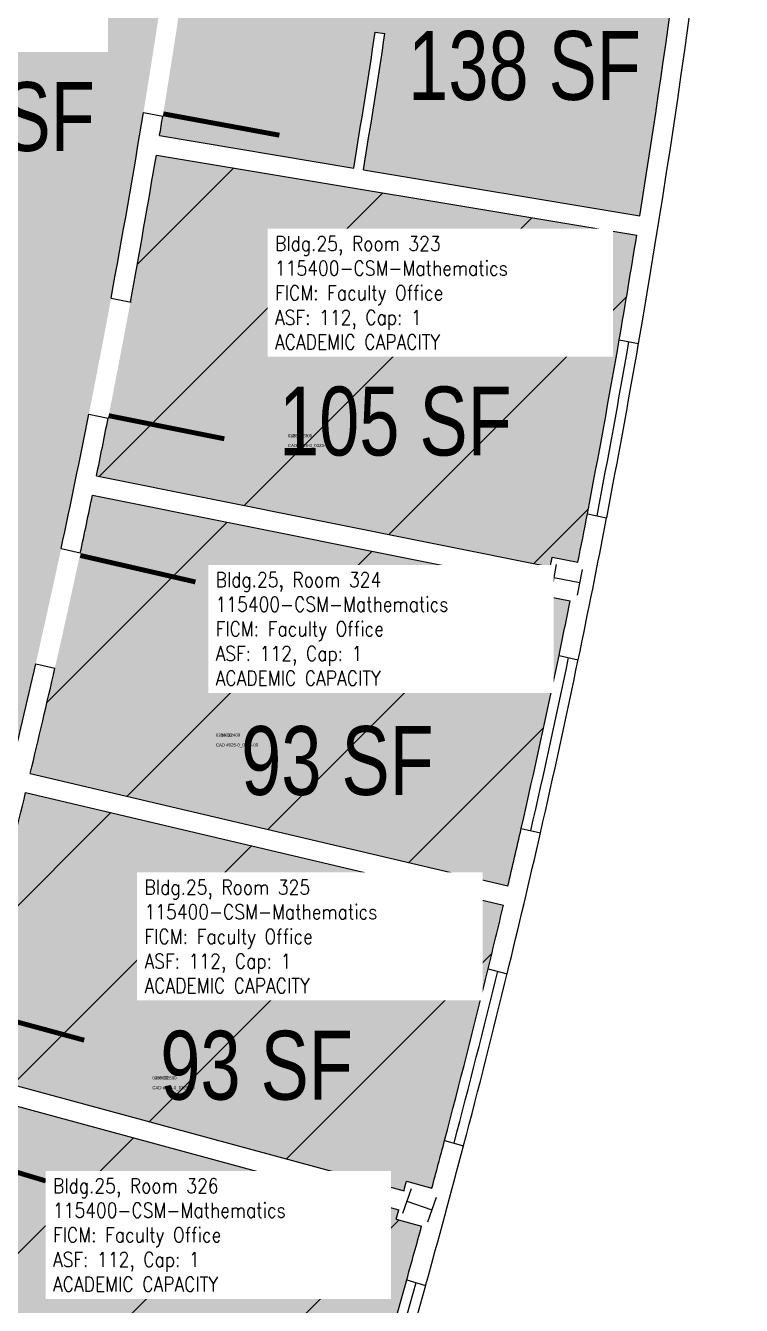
# Model space of a CAD drawing. Header units: inches. Extents: x -325 to 762, y 0 to 3497.
# Drawn here: x 403.5 to 621.7, y 1021.7 to 1411.9 of the extents above; entities that cross this region are included whole.
import ezdxf
from ezdxf.enums import TextEntityAlignment as Align

# ---------------------------------------------------------------- set-up
doc = ezdxf.new("R2010")
doc.units = ezdxf.units.IN
doc.header["$LTSCALE"] = 10
doc.header["$MEASUREMENT"] = 0
for name, color, linetype in [('A-COLS', 5, 'CONTINUOUS'), ('A-DOOR', 2, 'CONTINUOUS'), ('A-GLAZ', 1, 'CONTINUOUS'), ('A-GLAZ-SILL', 2, 'CONTINUOUS'), ('A-IDEN-CNUM', 7, 'CONTINUOUS'), ('A-IDEN-RNUM', 7, 'CONTINUOUS'), ('A-IDEN-SNUM', 4, 'CONTINUOUS'), ('A-IDEN-VNUM', 4, 'CONTINUOUS'), ('A-WALL', 5, 'CONTINUOUS'), ('AREA-TEXT', 3, 'CONTINUOUS'), ('Rooms-Capacity', 4, 'CONTINUOUS'), ('Rooms-Category-Color', 7, 'CONTINUOUS'), ('Rooms-College-Color', 7, 'CONTINUOUS'), ('Rooms-Department-Color', 7, 'CONTINUOUS'), ('Rooms-Division-Color', 7, 'CONTINUOUS'), ('Rooms-Information', 7, 'CONTINUOUS')]:
    doc.layers.add(name, color=color, linetype=linetype)
doc.styles.add('AREA', font='arial.ttf', dxfattribs={"width": 0.75, "height": 24})
doc.styles.add('ROOMSNUMBER', font='txt', dxfattribs={"height": 0.03})
doc.styles.add('ROOMVNUMBER', font='simplex.shx', dxfattribs={"width": 0.85})
pattern_1 = [(45, (0, 0), (-26.51650429449553, 26.51650429449553), [])]

msp = doc.modelspace()

# ---------------------------------------------------------------- hatches: boundary and pattern name
at = {"layer": 'Rooms-Capacity'}
h = msp.add_hatch(dxfattribs=at)
h.set_pattern_fill('ANSI31', color=256, scale=300, style=0)
h.set_pattern_definition(pattern_1)
edge = h.paths.add_edge_path()
edge.add_arc((-2276.852371787176, 1812.192935481249), 2895.995958018057, 348.7434535533247, 348.755086462939)
edge.add_arc((-2276.852438084857, 1812.192848775666), 2895.996006135125, 348.7550884012113, 348.7872556111573)
edge.add_arc((-2276.852409311201, 1812.192925657653), 2895.995992860602, 348.787254008425, 348.8028074080761)
edge.add_line((564.017348103343, 1249.830220571253), (571.8657691442654, 1248.259686383883))
edge.add_arc((-2276.852425840494, 1812.192878713656), 2903.99999997391, 348.8024812016833, 350.8010482764196)
edge.add_line((589.7997821086333, 1347.950357493478), (443.3329727390096, 1372.414680851157))
edge.add_arc((-2305.089008084087, 1834.524643105295), 2787.00000033837, 348.4095018949078, 350.4557600417623, ccw=False)
edge.add_line((425.0801124015138, 1274.573238577227), (563.4332643674002, 1246.887625130358))
h = msp.add_hatch(dxfattribs=at)
h.set_pattern_fill('ANSI31', color=256, scale=300, style=0)
h.set_pattern_definition(pattern_1)
edge = h.paths.add_edge_path()
edge.add_arc((-2276.852425777693, 1812.192879199153), 2903.999999998618, 346.8099579300793, 348.5657216043479)
edge.add_line((569.5111502521918, 1236.492963407653), (561.6627292000935, 1238.063497575465))
edge.add_arc((-2276.852429861962, 1812.192894765744), 2895.996007066163, 348.565394138167, 348.6247476572555)
edge.add_line((562.2559549325392, 1241.004263635258), (423.8682724648402, 1268.696786941494))
edge.add_arc((-2305.089007801645, 1834.524643393441), 2787.000000117771, 346.49860255289883, 348.2861503761706, ccw=False)
edge.add_line((404.8900911883698, 1183.846317572053), (550.5359167346046, 1149.553338711615))
h = msp.add_hatch(dxfattribs=at)
h.set_pattern_fill('ANSI31', color=256, scale=300, style=0)
h.set_pattern_definition(pattern_1)
edge = h.paths.add_edge_path()
edge.add_arc((-2276.852422168891, 1812.192880155078), 2895.995996763304, 344.8767881498902, 344.9361416692884)
edge.add_line((519.6277769991443, 1059.536711024585), (527.3524237723336, 1057.440494796726))
edge.add_arc((-2276.852426308937, 1812.192878961632), 2904.000000451434, 344.9358145326624, 346.6915782066553)
edge.add_line((549.1607926749871, 1143.713044748175), (403.4829762541935, 1178.013556008692))
edge.add_arc((-2305.08900801492, 1834.524642979586), 2787.000000230217, 344.5880604928744, 346.37525132448036, ccw=False)
edge.add_line((381.6905996651635, 1093.859846301842), (518.8465893456028, 1056.640201458241))
h = msp.add_hatch(dxfattribs=at)
h.set_pattern_fill('ANSI31', color=256, scale=300, style=0)
h.set_pattern_definition(pattern_1)
edge = h.paths.add_edge_path()
edge.add_arc((-2276.852426019131, 1812.192879151533), 2904.000000221537, 342.9432912658067, 344.6990549400011)
edge.add_line((524.2096775585101, 1045.859340026508), (516.4850307741449, 1047.955556226428))
edge.add_arc((-2276.852429850694, 1812.192877775715), 2895.996003550221, 344.6987278055045, 344.758081324442)
edge.add_line((517.275216233103, 1050.849624066147), (380.0898114593015, 1088.07725119451))
edge.add_arc((-2305.089007464558, 1834.524643354343), 2786.999999795398, 342.6778497320407, 344.46470950311533, ccw=False)
edge.add_line((355.508737966536, 1004.712233308236), (499.4148772024796, 960.3972097863434))
at = {"layer": 'Rooms-Category-Color', "true_color": 0xadadad}
h = msp.add_hatch(color=253, dxfattribs=at)
edge = h.paths.add_edge_path()
edge.add_arc((-2305.089012571206, 1834.524642615237), 2685.000004883859, 2.680122461060307, 6.009516619147803, ccw=False)
edge.add_line((376.9740249776528, 1960.074986463877), (400.9176876248107, 1961.838290253188))
edge.add_arc((-2305.089007621355, 1834.524643226175), 2708.999999895975, -0.14923716504131335, 2.6936960249763047, ccw=False)
edge.add_line((403.9018028677688, 1827.468573365825), (361.9015771598802, 1827.438024315516))
edge.add_arc((-2690.659521096482, 1847.663844266196), 3052.628104172004, 356.47616770335486, 359.6203721645956, ccw=False)
edge.add_line((356.1970365421162, 1660.037994353565), (398.0843439215109, 1656.944151733535))
edge.add_arc((-5900.776047770278, 2177.898391182503), 6320.36672619742, 353.81799844341, 355.27204957289626, ccw=False)
edge.add_line((382.8367408813224, 1497.276707780081), (359.0595314988182, 1500.552247639279))
edge.add_arc((-1569.74639093911, 1734.833029545382), 1942.982184993512, 351.48423332969134, 353.07454191912336, ccw=False)
edge.add_line((351.8147101701484, 1447.11319028167), (288.4406572916791, 1455.770688339601))
edge.add_arc((-2305.089007749584, 1834.524643104202), 2621.040000018861, 349.5184109181256, 351.69137152447735, ccw=False)
edge.add_line((272.214784864454, 1357.706184698734), (335.5329564885483, 1348.375857141334))
edge.add_arc((-2305.089006778168, 1834.524648241203), 2684.999999995239, 349.42011848733335, 349.5684337207498, ccw=False)
edge.add_line((334.2656712793992, 1341.542008191812), (357.8805320152328, 1337.257883403915))
edge.add_arc((-2288.648014137146, 1828.422161913715), 2691.719839449023, 329.78649103858254, 349.486203159355, ccw=False)
edge.add_line((37.41831449803567, 473.8849240080444), (143.4365957939312, 412.2582192313848))
edge.add_arc((-2276.852403584197, 1812.192867436944), 2795.999974920815, 329.9542111320351, 331.0300489721218)
edge.add_arc((-2276.852404262776, 1812.192866802184), 2795.99997520704, 331.0300489902369, 332.5713902833464)
edge.add_line((204.8365791067481, 524.2349283662625), (160.1398151628969, 547.4318528720498))
edge.add_arc((-2305.090096059248, 1834.524948450896), 2781.001106053552, 332.4310014235534, 356.2309180593987)
edge.add_line((469.8959433921859, 1651.714574782643), (496.8252698892043, 1649.753485112916))
edge.add_arc((-2305.089007297025, 1834.524643598049), 2807.999999591874, 356.2271145859517, 357.3291228139134)
edge.add_line((499.8606327363536, 1703.675438080448), (502.2477746309028, 1773.498497123363))
edge.add_arc((-2305.089007808687, 1834.524642555099), 2808.000000082714, 358.754695199385, 359.8566391173927)
edge.add_line((502.9022023939774, 1827.498698554467), (475.9020962902591, 1827.490482599008))
edge.add_arc((-2305.089008352737, 1834.52464307847), 2781.000000632348, 359.8550779800285, 382.8913336785271)
edge.add_line((256.891257874169, 2916.290846553617), (303.2755612375506, 2935.736018582017))
edge.add_arc((-2275.305015167632, 1854.746569935257), 2795.999995904811, 22.74434717599586, 24.80482048592064)
edge.add_arc((-2275.3050125855, 1854.746571431475), 2795.999992933196, 24.80482048028733, 25.88065831385877)
edge.add_line((240.2706686520264, 3075.195239933672), (130.0563725979314, 3021.431537893134))
edge.add_arc((-2303.272265501725, 1835.045216972369), 2707.138851899517, 5.986642908536908, 25.991870559764493, ccw=False)
edge.add_line((389.1024915130124, 2117.39062822191), (365.1556280964301, 2115.627088730688))
h = msp.add_hatch(color=253, dxfattribs=at)
edge = h.paths.add_edge_path()
edge.add_arc((-2276.852425799538, 1812.192879200574), 2904.000000012649, 350.9194301164736, 354.2548139323303)
edge.add_line((612.5605860092924, 1521.489512754138), (529.171946570395, 1535.41790137859))
edge.add_arc((-2305.089007727194, 1834.524643408513), 2850.000000032217, 352.60695552582825, 353.97572946789467, ccw=False)
edge.add_line((521.21834509459, 1467.800295199732), (476.8032285646782, 1475.218943688552))
edge.add_arc((-2305.089007191581, 1834.524643150068), 2804.999999469962, 351.90479534698085, 352.6404924828089, ccw=False)
edge.add_line((471.9604208954856, 1439.529110279399), (454.2011372075663, 1442.4954400626))
edge.add_arc((-2305.089008124247, 1834.524643155865), 2787.000000395264, 350.57910942924394, 351.9137574665989, ccw=False)
edge.add_line((444.3214576208279, 1378.332695556338), (503.5016378985033, 1368.447841275948))
edge.add_arc((-2305.089006623477, 1834.524643993923), 2846.999999039024, 350.5778096243134, 351.0747362373171)
edge.add_arc((-2305.089062776927, 1834.524614724209), 2847.000049971464, 351.0747369945649, 351.0905467468923)
edge.add_arc((-2305.089006986748, 1834.524643036641), 2846.999999239274, 351.0905460100924, 351.4230959382614)
edge.add_line((510.0717910678372, 1409.932277625891), (513.0311677159057, 1409.437973505351))
edge.add_arc((-2305.08900718842, 1834.524642049302), 2849.999999294137, 350.57774611245543, 351.4221425516141, ccw=False)
edge.add_line((506.4606468939469, 1367.953598577994), (590.7528586798594, 1353.87428640807))
at = {"layer": 'Rooms-Category-Color', "true_color": 0xfa9ba3}
h = msp.add_hatch(color=241, dxfattribs=at)
edge = h.paths.add_edge_path()
edge.add_arc((-2276.852371787176, 1812.192935481249), 2895.995958018057, 348.7434535533247, 348.755086462939)
edge.add_arc((-2276.852438084857, 1812.192848775666), 2895.996006135125, 348.7550884012113, 348.7872556111573)
edge.add_arc((-2276.852409311201, 1812.192925657653), 2895.995992860602, 348.787254008425, 348.8028074080761)
edge.add_line((564.017348103343, 1249.830220571253), (571.8657691442654, 1248.259686383883))
edge.add_arc((-2276.852425840494, 1812.192878713656), 2903.99999997391, 348.8024812016833, 350.8010482764196)
edge.add_line((589.7997821086333, 1347.950357493478), (443.3329727390096, 1372.414680851157))
edge.add_arc((-2305.089008084087, 1834.524643105295), 2787.00000033837, 348.4095018949078, 350.4557600417623, ccw=False)
edge.add_line((425.0801124015138, 1274.573238577227), (563.4332643674002, 1246.887625130358))
h = msp.add_hatch(color=241, dxfattribs=at)
edge = h.paths.add_edge_path()
edge.add_arc((-2276.852425777693, 1812.192879199153), 2903.999999998618, 346.8099579300793, 348.5657216043479)
edge.add_line((569.5111502521918, 1236.492963407653), (561.6627292000935, 1238.063497575465))
edge.add_arc((-2276.852429861962, 1812.192894765744), 2895.996007066163, 348.565394138167, 348.6247476572555)
edge.add_line((562.2559549325392, 1241.004263635258), (423.8682724648402, 1268.696786941494))
edge.add_arc((-2305.089007801645, 1834.524643393441), 2787.000000117771, 346.49860255289883, 348.2861503761706, ccw=False)
edge.add_line((404.8900911883698, 1183.846317572053), (550.5359167346046, 1149.553338711615))
h = msp.add_hatch(color=241, dxfattribs=at)
edge = h.paths.add_edge_path()
edge.add_arc((-2276.852422168891, 1812.192880155078), 2895.995996763304, 344.8767881498902, 344.9361416692884)
edge.add_line((519.6277769991443, 1059.536711024585), (527.3524237723336, 1057.440494796726))
edge.add_arc((-2276.852426308937, 1812.192878961632), 2904.000000451434, 344.9358145326624, 346.6915782066553)
edge.add_line((549.1607926749871, 1143.713044748175), (403.4829762541935, 1178.013556008692))
edge.add_arc((-2305.08900801492, 1834.524642979586), 2787.000000230217, 344.5880604928744, 346.37525132448036, ccw=False)
edge.add_line((381.6905996651635, 1093.859846301842), (518.8465893456028, 1056.640201458241))
h = msp.add_hatch(color=241, dxfattribs=at)
edge = h.paths.add_edge_path()
edge.add_arc((-2276.852426019131, 1812.192879151533), 2904.000000221537, 342.9432912658067, 344.6990549400011)
edge.add_line((524.2096775585101, 1045.859340026508), (516.4850307741449, 1047.955556226428))
edge.add_arc((-2276.852429850694, 1812.192877775715), 2895.996003550221, 344.6987278055045, 344.758081324442)
edge.add_line((517.275216233103, 1050.849624066147), (380.0898114593015, 1088.07725119451))
edge.add_arc((-2305.089007464558, 1834.524643354343), 2786.999999795398, 342.6778497320407, 344.46470950311533, ccw=False)
edge.add_line((355.508737966536, 1004.712233308236), (499.4148772024796, 960.3972097863434))
at = {"layer": 'Rooms-College-Color', "true_color": 0xadadad}
h = msp.add_hatch(color=253, dxfattribs=at)
edge = h.paths.add_edge_path()
edge.add_arc((-2305.089012571206, 1834.524642615237), 2685.000004883859, 2.680122461060307, 6.009516619147803, ccw=False)
edge.add_line((376.9740249776528, 1960.074986463877), (400.9176876248107, 1961.838290253188))
edge.add_arc((-2305.089007621355, 1834.524643226175), 2708.999999895975, -0.14923716504131335, 2.6936960249763047, ccw=False)
edge.add_line((403.9018028677688, 1827.468573365825), (361.9015771598802, 1827.438024315516))
edge.add_arc((-2690.659521096482, 1847.663844266196), 3052.628104172004, 356.47616770335486, 359.6203721645956, ccw=False)
edge.add_line((356.1970365421162, 1660.037994353565), (398.0843439215109, 1656.944151733535))
edge.add_arc((-5900.776047770278, 2177.898391182503), 6320.36672619742, 353.81799844341, 355.27204957289626, ccw=False)
edge.add_line((382.8367408813224, 1497.276707780081), (359.0595314988182, 1500.552247639279))
edge.add_arc((-1569.74639093911, 1734.833029545382), 1942.982184993512, 351.48423332969134, 353.07454191912336, ccw=False)
edge.add_line((351.8147101701484, 1447.11319028167), (288.4406572916791, 1455.770688339601))
edge.add_arc((-2305.089007749584, 1834.524643104202), 2621.040000018861, 349.5184109181256, 351.69137152447735, ccw=False)
edge.add_line((272.214784864454, 1357.706184698734), (335.5329564885483, 1348.375857141334))
edge.add_arc((-2305.089006778168, 1834.524648241203), 2684.999999995239, 349.42011848733335, 349.5684337207498, ccw=False)
edge.add_line((334.2656712793992, 1341.542008191812), (357.8805320152328, 1337.257883403915))
edge.add_arc((-2288.648014137146, 1828.422161913715), 2691.719839449023, 329.78649103858254, 349.486203159355, ccw=False)
edge.add_line((37.41831449803567, 473.8849240080444), (143.4365957939312, 412.2582192313848))
edge.add_arc((-2276.852403584197, 1812.192867436944), 2795.999974920815, 329.9542111320351, 331.0300489721218)
edge.add_arc((-2276.852404262776, 1812.192866802184), 2795.99997520704, 331.0300489902369, 332.5713902833464)
edge.add_line((204.8365791067481, 524.2349283662625), (160.1398151628969, 547.4318528720498))
edge.add_arc((-2305.090096059248, 1834.524948450896), 2781.001106053552, 332.4310014235534, 356.2309180593987)
edge.add_line((469.8959433921859, 1651.714574782643), (496.8252698892043, 1649.753485112916))
edge.add_arc((-2305.089007297025, 1834.524643598049), 2807.999999591874, 356.2271145859517, 357.3291228139134)
edge.add_line((499.8606327363536, 1703.675438080448), (502.2477746309028, 1773.498497123363))
edge.add_arc((-2305.089007808687, 1834.524642555099), 2808.000000082714, 358.754695199385, 359.8566391173927)
edge.add_line((502.9022023939774, 1827.498698554467), (475.9020962902591, 1827.490482599008))
edge.add_arc((-2305.089008352737, 1834.52464307847), 2781.000000632348, 359.8550779800285, 382.8913336785271)
edge.add_line((256.891257874169, 2916.290846553617), (303.2755612375506, 2935.736018582017))
edge.add_arc((-2275.305015167632, 1854.746569935257), 2795.999995904811, 22.74434717599586, 24.80482048592064)
edge.add_arc((-2275.3050125855, 1854.746571431475), 2795.999992933196, 24.80482048028733, 25.88065831385877)
edge.add_line((240.2706686520264, 3075.195239933672), (130.0563725979314, 3021.431537893134))
edge.add_arc((-2303.272265501725, 1835.045216972369), 2707.138851899517, 5.986642908536908, 25.991870559764493, ccw=False)
edge.add_line((389.1024915130124, 2117.39062822191), (365.1556280964301, 2115.627088730688))
h = msp.add_hatch(color=253, dxfattribs=at)
edge = h.paths.add_edge_path()
edge.add_arc((-2276.852425799538, 1812.192879200574), 2904.000000012649, 350.9194301164736, 354.2548139323303)
edge.add_line((612.5605860092924, 1521.489512754138), (529.171946570395, 1535.41790137859))
edge.add_arc((-2305.089007727194, 1834.524643408513), 2850.000000032217, 352.60695552582825, 353.97572946789467, ccw=False)
edge.add_line((521.21834509459, 1467.800295199732), (476.8032285646782, 1475.218943688552))
edge.add_arc((-2305.089007191581, 1834.524643150068), 2804.999999469962, 351.90479534698085, 352.6404924828089, ccw=False)
edge.add_line((471.9604208954856, 1439.529110279399), (454.2011372075663, 1442.4954400626))
edge.add_arc((-2305.089008124247, 1834.524643155865), 2787.000000395264, 350.57910942924394, 351.9137574665989, ccw=False)
edge.add_line((444.3214576208279, 1378.332695556338), (503.5016378985033, 1368.447841275948))
edge.add_arc((-2305.089006623477, 1834.524643993923), 2846.999999039024, 350.5778096243134, 351.0747362373171)
edge.add_arc((-2305.089062776927, 1834.524614724209), 2847.000049971464, 351.0747369945649, 351.0905467468923)
edge.add_arc((-2305.089006986748, 1834.524643036641), 2846.999999239274, 351.0905460100924, 351.4230959382614)
edge.add_line((510.0717910678372, 1409.932277625891), (513.0311677159057, 1409.437973505351))
edge.add_arc((-2305.08900718842, 1834.524642049302), 2849.999999294137, 350.57774611245543, 351.4221425516141, ccw=False)
edge.add_line((506.4606468939469, 1367.953598577994), (590.7528586798594, 1353.87428640807))
at = {"layer": 'Rooms-College-Color', "true_color": 0xffe090}
h = msp.add_hatch(color=41, dxfattribs=at)
edge = h.paths.add_edge_path()
edge.add_arc((-2276.852371787176, 1812.192935481249), 2895.995958018057, 348.7434535533247, 348.755086462939)
edge.add_arc((-2276.852438084857, 1812.192848775666), 2895.996006135125, 348.7550884012113, 348.7872556111573)
edge.add_arc((-2276.852409311201, 1812.192925657653), 2895.995992860602, 348.787254008425, 348.8028074080761)
edge.add_line((564.017348103343, 1249.830220571253), (571.8657691442654, 1248.259686383883))
edge.add_arc((-2276.852425840494, 1812.192878713656), 2903.99999997391, 348.8024812016833, 350.8010482764196)
edge.add_line((589.7997821086333, 1347.950357493478), (443.3329727390096, 1372.414680851157))
edge.add_arc((-2305.089008084087, 1834.524643105295), 2787.00000033837, 348.4095018949078, 350.4557600417623, ccw=False)
edge.add_line((425.0801124015138, 1274.573238577227), (563.4332643674002, 1246.887625130358))
h = msp.add_hatch(color=41, dxfattribs=at)
edge = h.paths.add_edge_path()
edge.add_arc((-2276.852425777693, 1812.192879199153), 2903.999999998618, 346.8099579300793, 348.5657216043479)
edge.add_line((569.5111502521918, 1236.492963407653), (561.6627292000935, 1238.063497575465))
edge.add_arc((-2276.852429861962, 1812.192894765744), 2895.996007066163, 348.565394138167, 348.6247476572555)
edge.add_line((562.2559549325392, 1241.004263635258), (423.8682724648402, 1268.696786941494))
edge.add_arc((-2305.089007801645, 1834.524643393441), 2787.000000117771, 346.49860255289883, 348.2861503761706, ccw=False)
edge.add_line((404.8900911883698, 1183.846317572053), (550.5359167346046, 1149.553338711615))
h = msp.add_hatch(color=41, dxfattribs=at)
edge = h.paths.add_edge_path()
edge.add_arc((-2276.852422168891, 1812.192880155078), 2895.995996763304, 344.8767881498902, 344.9361416692884)
edge.add_line((519.6277769991443, 1059.536711024585), (527.3524237723336, 1057.440494796726))
edge.add_arc((-2276.852426308937, 1812.192878961632), 2904.000000451434, 344.9358145326624, 346.6915782066553)
edge.add_line((549.1607926749871, 1143.713044748175), (403.4829762541935, 1178.013556008692))
edge.add_arc((-2305.08900801492, 1834.524642979586), 2787.000000230217, 344.5880604928744, 346.37525132448036, ccw=False)
edge.add_line((381.6905996651635, 1093.859846301842), (518.8465893456028, 1056.640201458241))
h = msp.add_hatch(color=41, dxfattribs=at)
edge = h.paths.add_edge_path()
edge.add_arc((-2276.852426019131, 1812.192879151533), 2904.000000221537, 342.9432912658067, 344.6990549400011)
edge.add_line((524.2096775585101, 1045.859340026508), (516.4850307741449, 1047.955556226428))
edge.add_arc((-2276.852429850694, 1812.192877775715), 2895.996003550221, 344.6987278055045, 344.758081324442)
edge.add_line((517.275216233103, 1050.849624066147), (380.0898114593015, 1088.07725119451))
edge.add_arc((-2305.089007464558, 1834.524643354343), 2786.999999795398, 342.6778497320407, 344.46470950311533, ccw=False)
edge.add_line((355.508737966536, 1004.712233308236), (499.4148772024796, 960.3972097863434))
at = {"layer": 'Rooms-Department-Color', "true_color": 0xacacac}
h = msp.add_hatch(color=253, dxfattribs=at)
edge = h.paths.add_edge_path()
edge.add_arc((-2305.089012571206, 1834.524642615237), 2685.000004883859, 2.680122461060307, 6.009516619147803, ccw=False)
edge.add_line((376.9740249776528, 1960.074986463877), (400.9176876248107, 1961.838290253188))
edge.add_arc((-2305.089007621355, 1834.524643226175), 2708.999999895975, -0.14923716504131335, 2.6936960249763047, ccw=False)
edge.add_line((403.9018028677688, 1827.468573365825), (361.9015771598802, 1827.438024315516))
edge.add_arc((-2690.659521096482, 1847.663844266196), 3052.628104172004, 356.47616770335486, 359.6203721645956, ccw=False)
edge.add_line((356.1970365421162, 1660.037994353565), (398.0843439215109, 1656.944151733535))
edge.add_arc((-5900.776047770278, 2177.898391182503), 6320.36672619742, 353.81799844341, 355.27204957289626, ccw=False)
edge.add_line((382.8367408813224, 1497.276707780081), (359.0595314988182, 1500.552247639279))
edge.add_arc((-1569.74639093911, 1734.833029545382), 1942.982184993512, 351.48423332969134, 353.07454191912336, ccw=False)
edge.add_line((351.8147101701484, 1447.11319028167), (288.4406572916791, 1455.770688339601))
edge.add_arc((-2305.089007749584, 1834.524643104202), 2621.040000018861, 349.5184109181256, 351.69137152447735, ccw=False)
edge.add_line((272.214784864454, 1357.706184698734), (335.5329564885483, 1348.375857141334))
edge.add_arc((-2305.089006778168, 1834.524648241203), 2684.999999995239, 349.42011848733335, 349.5684337207498, ccw=False)
edge.add_line((334.2656712793992, 1341.542008191812), (357.8805320152328, 1337.257883403915))
edge.add_arc((-2288.648014137146, 1828.422161913715), 2691.719839449023, 329.78649103858254, 349.486203159355, ccw=False)
edge.add_line((37.41831449803567, 473.8849240080444), (143.4365957939312, 412.2582192313848))
edge.add_arc((-2276.852403584197, 1812.192867436944), 2795.999974920815, 329.9542111320351, 331.0300489721218)
edge.add_arc((-2276.852404262776, 1812.192866802184), 2795.99997520704, 331.0300489902369, 332.5713902833464)
edge.add_line((204.8365791067481, 524.2349283662625), (160.1398151628969, 547.4318528720498))
edge.add_arc((-2305.090096059248, 1834.524948450896), 2781.001106053552, 332.4310014235534, 356.2309180593987)
edge.add_line((469.8959433921859, 1651.714574782643), (496.8252698892043, 1649.753485112916))
edge.add_arc((-2305.089007297025, 1834.524643598049), 2807.999999591874, 356.2271145859517, 357.3291228139134)
edge.add_line((499.8606327363536, 1703.675438080448), (502.2477746309028, 1773.498497123363))
edge.add_arc((-2305.089007808687, 1834.524642555099), 2808.000000082714, 358.754695199385, 359.8566391173927)
edge.add_line((502.9022023939774, 1827.498698554467), (475.9020962902591, 1827.490482599008))
edge.add_arc((-2305.089008352737, 1834.52464307847), 2781.000000632348, 359.8550779800285, 382.8913336785271)
edge.add_line((256.891257874169, 2916.290846553617), (303.2755612375506, 2935.736018582017))
edge.add_arc((-2275.305015167632, 1854.746569935257), 2795.999995904811, 22.74434717599586, 24.80482048592064)
edge.add_arc((-2275.3050125855, 1854.746571431475), 2795.999992933196, 24.80482048028733, 25.88065831385877)
edge.add_line((240.2706686520264, 3075.195239933672), (130.0563725979314, 3021.431537893134))
edge.add_arc((-2303.272265501725, 1835.045216972369), 2707.138851899517, 5.986642908536908, 25.991870559764493, ccw=False)
edge.add_line((389.1024915130124, 2117.39062822191), (365.1556280964301, 2115.627088730688))
h = msp.add_hatch(color=253, dxfattribs=at)
edge = h.paths.add_edge_path()
edge.add_arc((-2276.852425799538, 1812.192879200574), 2904.000000012649, 350.9194301164736, 354.2548139323303)
edge.add_line((612.5605860092924, 1521.489512754138), (529.171946570395, 1535.41790137859))
edge.add_arc((-2305.089007727194, 1834.524643408513), 2850.000000032217, 352.60695552582825, 353.97572946789467, ccw=False)
edge.add_line((521.21834509459, 1467.800295199732), (476.8032285646782, 1475.218943688552))
edge.add_arc((-2305.089007191581, 1834.524643150068), 2804.999999469962, 351.90479534698085, 352.6404924828089, ccw=False)
edge.add_line((471.9604208954856, 1439.529110279399), (454.2011372075663, 1442.4954400626))
edge.add_arc((-2305.089008124247, 1834.524643155865), 2787.000000395264, 350.57910942924394, 351.9137574665989, ccw=False)
edge.add_line((444.3214576208279, 1378.332695556338), (503.5016378985033, 1368.447841275948))
edge.add_arc((-2305.089006623477, 1834.524643993923), 2846.999999039024, 350.5778096243134, 351.0747362373171)
edge.add_arc((-2305.089062776927, 1834.524614724209), 2847.000049971464, 351.0747369945649, 351.0905467468923)
edge.add_arc((-2305.089006986748, 1834.524643036641), 2846.999999239274, 351.0905460100924, 351.4230959382614)
edge.add_line((510.0717910678372, 1409.932277625891), (513.0311677159057, 1409.437973505351))
edge.add_arc((-2305.08900718842, 1834.524642049302), 2849.999999294137, 350.57774611245543, 351.4221425516141, ccw=False)
edge.add_line((506.4606468939469, 1367.953598577994), (590.7528586798594, 1353.87428640807))
at = {"layer": 'Rooms-Department-Color', "true_color": 0xffe090}
h = msp.add_hatch(color=41, dxfattribs=at)
edge = h.paths.add_edge_path()
edge.add_arc((-2276.852371787176, 1812.192935481249), 2895.995958018057, 348.7434535533247, 348.755086462939)
edge.add_arc((-2276.852438084857, 1812.192848775666), 2895.996006135125, 348.7550884012113, 348.7872556111573)
edge.add_arc((-2276.852409311201, 1812.192925657653), 2895.995992860602, 348.787254008425, 348.8028074080761)
edge.add_line((564.017348103343, 1249.830220571253), (571.8657691442654, 1248.259686383883))
edge.add_arc((-2276.852425840494, 1812.192878713656), 2903.99999997391, 348.8024812016833, 350.8010482764196)
edge.add_line((589.7997821086333, 1347.950357493478), (443.3329727390096, 1372.414680851157))
edge.add_arc((-2305.089008084087, 1834.524643105295), 2787.00000033837, 348.4095018949078, 350.4557600417623, ccw=False)
edge.add_line((425.0801124015138, 1274.573238577227), (563.4332643674002, 1246.887625130358))
h = msp.add_hatch(color=41, dxfattribs=at)
edge = h.paths.add_edge_path()
edge.add_arc((-2276.852425777693, 1812.192879199153), 2903.999999998618, 346.8099579300793, 348.5657216043479)
edge.add_line((569.5111502521918, 1236.492963407653), (561.6627292000935, 1238.063497575465))
edge.add_arc((-2276.852429861962, 1812.192894765744), 2895.996007066163, 348.565394138167, 348.6247476572555)
edge.add_line((562.2559549325392, 1241.004263635258), (423.8682724648402, 1268.696786941494))
edge.add_arc((-2305.089007801645, 1834.524643393441), 2787.000000117771, 346.49860255289883, 348.2861503761706, ccw=False)
edge.add_line((404.8900911883698, 1183.846317572053), (550.5359167346046, 1149.553338711615))
h = msp.add_hatch(color=41, dxfattribs=at)
edge = h.paths.add_edge_path()
edge.add_arc((-2276.852422168891, 1812.192880155078), 2895.995996763304, 344.8767881498902, 344.9361416692884)
edge.add_line((519.6277769991443, 1059.536711024585), (527.3524237723336, 1057.440494796726))
edge.add_arc((-2276.852426308937, 1812.192878961632), 2904.000000451434, 344.9358145326624, 346.6915782066553)
edge.add_line((549.1607926749871, 1143.713044748175), (403.4829762541935, 1178.013556008692))
edge.add_arc((-2305.08900801492, 1834.524642979586), 2787.000000230217, 344.5880604928744, 346.37525132448036, ccw=False)
edge.add_line((381.6905996651635, 1093.859846301842), (518.8465893456028, 1056.640201458241))
h = msp.add_hatch(color=41, dxfattribs=at)
edge = h.paths.add_edge_path()
edge.add_arc((-2276.852426019131, 1812.192879151533), 2904.000000221537, 342.9432912658067, 344.6990549400011)
edge.add_line((524.2096775585101, 1045.859340026508), (516.4850307741449, 1047.955556226428))
edge.add_arc((-2276.852429850694, 1812.192877775715), 2895.996003550221, 344.6987278055045, 344.758081324442)
edge.add_line((517.275216233103, 1050.849624066147), (380.0898114593015, 1088.07725119451))
edge.add_arc((-2305.089007464558, 1834.524643354343), 2786.999999795398, 342.6778497320407, 344.46470950311533, ccw=False)
edge.add_line((355.508737966536, 1004.712233308236), (499.4148772024796, 960.3972097863434))
at = {"layer": 'Rooms-Division-Color', "true_color": 0xadadad}
h = msp.add_hatch(color=253, dxfattribs=at)
edge = h.paths.add_edge_path()
edge.add_arc((-2305.089012571206, 1834.524642615237), 2685.000004883859, 2.680122461060307, 6.009516619147803, ccw=False)
edge.add_line((376.9740249776528, 1960.074986463877), (400.9176876248107, 1961.838290253188))
edge.add_arc((-2305.089007621355, 1834.524643226175), 2708.999999895975, -0.14923716504131335, 2.6936960249763047, ccw=False)
edge.add_line((403.9018028677688, 1827.468573365825), (361.9015771598802, 1827.438024315516))
edge.add_arc((-2690.659521096482, 1847.663844266196), 3052.628104172004, 356.47616770335486, 359.6203721645956, ccw=False)
edge.add_line((356.1970365421162, 1660.037994353565), (398.0843439215109, 1656.944151733535))
edge.add_arc((-5900.776047770278, 2177.898391182503), 6320.36672619742, 353.81799844341, 355.27204957289626, ccw=False)
edge.add_line((382.8367408813224, 1497.276707780081), (359.0595314988182, 1500.552247639279))
edge.add_arc((-1569.74639093911, 1734.833029545382), 1942.982184993512, 351.48423332969134, 353.07454191912336, ccw=False)
edge.add_line((351.8147101701484, 1447.11319028167), (288.4406572916791, 1455.770688339601))
edge.add_arc((-2305.089007749584, 1834.524643104202), 2621.040000018861, 349.5184109181256, 351.69137152447735, ccw=False)
edge.add_line((272.214784864454, 1357.706184698734), (335.5329564885483, 1348.375857141334))
edge.add_arc((-2305.089006778168, 1834.524648241203), 2684.999999995239, 349.42011848733335, 349.5684337207498, ccw=False)
edge.add_line((334.2656712793992, 1341.542008191812), (357.8805320152328, 1337.257883403915))
edge.add_arc((-2288.648014137146, 1828.422161913715), 2691.719839449023, 329.78649103858254, 349.486203159355, ccw=False)
edge.add_line((37.41831449803567, 473.8849240080444), (143.4365957939312, 412.2582192313848))
edge.add_arc((-2276.852403584197, 1812.192867436944), 2795.999974920815, 329.9542111320351, 331.0300489721218)
edge.add_arc((-2276.852404262776, 1812.192866802184), 2795.99997520704, 331.0300489902369, 332.5713902833464)
edge.add_line((204.8365791067481, 524.2349283662625), (160.1398151628969, 547.4318528720498))
edge.add_arc((-2305.090096059248, 1834.524948450896), 2781.001106053552, 332.4310014235534, 356.2309180593987)
edge.add_line((469.8959433921859, 1651.714574782643), (496.8252698892043, 1649.753485112916))
edge.add_arc((-2305.089007297025, 1834.524643598049), 2807.999999591874, 356.2271145859517, 357.3291228139134)
edge.add_line((499.8606327363536, 1703.675438080448), (502.2477746309028, 1773.498497123363))
edge.add_arc((-2305.089007808687, 1834.524642555099), 2808.000000082714, 358.754695199385, 359.8566391173927)
edge.add_line((502.9022023939774, 1827.498698554467), (475.9020962902591, 1827.490482599008))
edge.add_arc((-2305.089008352737, 1834.52464307847), 2781.000000632348, 359.8550779800285, 382.8913336785271)
edge.add_line((256.891257874169, 2916.290846553617), (303.2755612375506, 2935.736018582017))
edge.add_arc((-2275.305015167632, 1854.746569935257), 2795.999995904811, 22.74434717599586, 24.80482048592064)
edge.add_arc((-2275.3050125855, 1854.746571431475), 2795.999992933196, 24.80482048028733, 25.88065831385877)
edge.add_line((240.2706686520264, 3075.195239933672), (130.0563725979314, 3021.431537893134))
edge.add_arc((-2303.272265501725, 1835.045216972369), 2707.138851899517, 5.986642908536908, 25.991870559764493, ccw=False)
edge.add_line((389.1024915130124, 2117.39062822191), (365.1556280964301, 2115.627088730688))
h = msp.add_hatch(color=253, dxfattribs=at)
edge = h.paths.add_edge_path()
edge.add_arc((-2276.852425799538, 1812.192879200574), 2904.000000012649, 350.9194301164736, 354.2548139323303)
edge.add_line((612.5605860092924, 1521.489512754138), (529.171946570395, 1535.41790137859))
edge.add_arc((-2305.089007727194, 1834.524643408513), 2850.000000032217, 352.60695552582825, 353.97572946789467, ccw=False)
edge.add_line((521.21834509459, 1467.800295199732), (476.8032285646782, 1475.218943688552))
edge.add_arc((-2305.089007191581, 1834.524643150068), 2804.999999469962, 351.90479534698085, 352.6404924828089, ccw=False)
edge.add_line((471.9604208954856, 1439.529110279399), (454.2011372075663, 1442.4954400626))
edge.add_arc((-2305.089008124247, 1834.524643155865), 2787.000000395264, 350.57910942924394, 351.9137574665989, ccw=False)
edge.add_line((444.3214576208279, 1378.332695556338), (503.5016378985033, 1368.447841275948))
edge.add_arc((-2305.089006623477, 1834.524643993923), 2846.999999039024, 350.5778096243134, 351.0747362373171)
edge.add_arc((-2305.089062776927, 1834.524614724209), 2847.000049971464, 351.0747369945649, 351.0905467468923)
edge.add_arc((-2305.089006986748, 1834.524643036641), 2846.999999239274, 351.0905460100924, 351.4230959382614)
edge.add_line((510.0717910678372, 1409.932277625891), (513.0311677159057, 1409.437973505351))
edge.add_arc((-2305.08900718842, 1834.524642049302), 2849.999999294137, 350.57774611245543, 351.4221425516141, ccw=False)
edge.add_line((506.4606468939469, 1367.953598577994), (590.7528586798594, 1353.87428640807))
at = {"layer": 'Rooms-Division-Color', "true_color": 0xffe090}
h = msp.add_hatch(color=41, dxfattribs=at)
edge = h.paths.add_edge_path()
edge.add_arc((-2276.852371787176, 1812.192935481249), 2895.995958018057, 348.7434535533247, 348.755086462939)
edge.add_arc((-2276.852438084857, 1812.192848775666), 2895.996006135125, 348.7550884012113, 348.7872556111573)
edge.add_arc((-2276.852409311201, 1812.192925657653), 2895.995992860602, 348.787254008425, 348.8028074080761)
edge.add_line((564.017348103343, 1249.830220571253), (571.8657691442654, 1248.259686383883))
edge.add_arc((-2276.852425840494, 1812.192878713656), 2903.99999997391, 348.8024812016833, 350.8010482764196)
edge.add_line((589.7997821086333, 1347.950357493478), (443.3329727390096, 1372.414680851157))
edge.add_arc((-2305.089008084087, 1834.524643105295), 2787.00000033837, 348.4095018949078, 350.4557600417623, ccw=False)
edge.add_line((425.0801124015138, 1274.573238577227), (563.4332643674002, 1246.887625130358))
h = msp.add_hatch(color=41, dxfattribs=at)
edge = h.paths.add_edge_path()
edge.add_arc((-2276.852425777693, 1812.192879199153), 2903.999999998618, 346.8099579300793, 348.5657216043479)
edge.add_line((569.5111502521918, 1236.492963407653), (561.6627292000935, 1238.063497575465))
edge.add_arc((-2276.852429861962, 1812.192894765744), 2895.996007066163, 348.565394138167, 348.6247476572555)
edge.add_line((562.2559549325392, 1241.004263635258), (423.8682724648402, 1268.696786941494))
edge.add_arc((-2305.089007801645, 1834.524643393441), 2787.000000117771, 346.49860255289883, 348.2861503761706, ccw=False)
edge.add_line((404.8900911883698, 1183.846317572053), (550.5359167346046, 1149.553338711615))
h = msp.add_hatch(color=41, dxfattribs=at)
edge = h.paths.add_edge_path()
edge.add_arc((-2276.852422168891, 1812.192880155078), 2895.995996763304, 344.8767881498902, 344.9361416692884)
edge.add_line((519.6277769991443, 1059.536711024585), (527.3524237723336, 1057.440494796726))
edge.add_arc((-2276.852426308937, 1812.192878961632), 2904.000000451434, 344.9358145326624, 346.6915782066553)
edge.add_line((549.1607926749871, 1143.713044748175), (403.4829762541935, 1178.013556008692))
edge.add_arc((-2305.08900801492, 1834.524642979586), 2787.000000230217, 344.5880604928744, 346.37525132448036, ccw=False)
edge.add_line((381.6905996651635, 1093.859846301842), (518.8465893456028, 1056.640201458241))
h = msp.add_hatch(color=41, dxfattribs=at)
edge = h.paths.add_edge_path()
edge.add_arc((-2276.852426019131, 1812.192879151533), 2904.000000221537, 342.9432912658067, 344.6990549400011)
edge.add_line((524.2096775585101, 1045.859340026508), (516.4850307741449, 1047.955556226428))
edge.add_arc((-2276.852429850694, 1812.192877775715), 2895.996003550221, 344.6987278055045, 344.758081324442)
edge.add_line((517.275216233103, 1050.849624066147), (380.0898114593015, 1088.07725119451))
edge.add_arc((-2305.089007464558, 1834.524643354343), 2786.999999795398, 342.6778497320407, 344.46470950311533, ccw=False)
edge.add_line((355.508737966536, 1004.712233308236), (499.4148772024796, 960.3972097863434))

# ---------------------------------------------------------------- linework, layer by layer
at = {"layer": 'A-COLS'}
for p, q in [((565.2647891343818, 1247.535059052984), (563.7828804330215, 1239.681651444639)), ((573.1653643102632, 1246.04424996348), (571.6834556089029, 1238.190842391456)), ((564.4913476445959, 1243.614485451485), (572.4244099819348, 1242.117546190041)), ((521.0195904561565, 1057.195711093488), (518.3943934926078, 1049.647174462209)), ((528.6134636142538, 1054.554747147019), (525.9882666283534, 1047.00621054368)), ((519.6757659876034, 1053.432302395347), (527.3008651213036, 1050.780478843953))]:
    msp.add_line(p, q, dxfattribs=at)
at = {"layer": 'A-DOOR'}
for points in [[(445.4456916713402, 1384.986397485713, 1.5, 1.5, 0), (480.8492593580172, 1378.460495654958, 0, 0, 0), (480.713303055732, 1377.722921315114, 0, 0, 0.414213562373095), (451.835637219368, 1419.652390854898, 0, 0, 0.414213562373095)], [(428.759204406409, 1292.958743250462, 1.5, 1.5, 0), (464.0593733825967, 1285.894886591005, 0, 0, 0), (463.9122097046361, 1285.15946640307, 0, 0, 0.414213562373095), (435.6758973934934, 1327.523492024745, 0, 0, 0.414213562373095)], [(420.1683349685059, 1250.315762719604, 1.5, 1.5, 0), (455.2534430959508, 1242.251322979572, 0, 0, 0), (455.4214522541747, 1242.982262713368, 0, 0, -0.414213562373095), (412.2719043978736, 1215.961594356689, 0, 0, -0.414213562373095)], [(386.6011406333432, 1111.955400657374, 1.5, 1.5, 0), (421.3446049914942, 1102.527161999139, 0, 0, 0), (421.1481833496377, 1101.803339814301, 0, 0, 0.414213562373095), (395.8329576553092, 1145.975042850244, 0, 0, 0.414213562373095)], [(375.1594927535639, 1069.987356205004, 1.5, 1.5, 0), (409.6313077994869, 1059.609785803127, 0, 0, 0), (409.8475071789012, 1060.327948619145, 0, 0, -0.414213562373095), (364.9981217199252, 1036.233703969511, 0, 0, -0.414213562373095)]]:
    msp.add_lwpolyline(points, format="xyseb", dxfattribs=at)
at = {"layer": 'A-GLAZ'}
for start, end in [(349.0984339922765, 350.1640123243397), (347.1651006605458, 348.2306789927458), (345.2317673313337, 346.2973456545796), (343.2984339956153, 344.3640123189321)]:
    msp.add_arc((-2276.852425809832, 1812.192879106383), 2907, start, end, dxfattribs=at)
at = {"layer": 'A-GLAZ-SILL'}
for radius, start, end in [(2904, 349.0984339922765, 350.1640123243397), (2910, 349.0984339922765, 350.1640123243397), (2904, 347.1651006605458, 348.2306789927458), (2910, 347.1651006605458, 348.2306789927458), (2904, 345.2317673313337, 346.2973456545796), (2910, 345.2317673313337, 346.2973456545796), (2904, 343.2984339956153, 344.3640123189321), (2910, 343.2984339956153, 344.3640123189321)]:
    msp.add_arc((-2276.852425809832, 1812.192879106383), radius, start, end, dxfattribs=at)
at = {"layer": 'A-WALL'}
for p, q in [((510.0717910678372, 1409.932277625891), (513.0311677159057, 1409.437973505351)), ((439.3951523044393, 1385.339051935355), (445.2969309055493, 1384.251183386426)), ((444.321457609652, 1378.332695559132), (503.5016379096792, 1368.44784127036)), ((443.3329727390096, 1372.414680851157), (589.7997821086333, 1347.950357493478)), ((506.4606468939469, 1367.953598566818), (590.7528586798594, 1353.87428640807)), ((429.5326920637176, 1328.752798361237), (435.676871795325, 1327.523297019768)), ((584.4610826858566, 1316.10719481157), (590.3464032300994, 1314.929493343922)), ((422.7562648170874, 1293.395112382713), (428.6396344901309, 1292.217801316175)), ((425.0801124015138, 1274.573238577227), (563.433264378576, 1246.88762512477)), ((423.8682724648402, 1268.696786941494), (562.2559549437151, 1241.004263632464)), ((574.7406659313724, 1262.981772926169), (580.6241809466169, 1261.80443275487)), ((414.309658527492, 1252.431958077009), (420.1578382664607, 1251.087732702027)), ((564.017348103343, 1249.830220571253), (571.8657691442654, 1248.259686383883)), ((561.6627292112694, 1238.063497572671), (569.5111502521918, 1236.492963407653)), ((566.0960437395856, 1219.858514459337), (571.9382824191139, 1218.482932507525)), ((406.5464930312023, 1217.277600984554), (412.3940240890965, 1215.933524701278)), ((404.8900911883698, 1183.846317572053), (550.5359167346046, 1149.553338711615)), ((403.4829762541935, 1178.013556008692), (549.1607926749871, 1143.713044748175)), ((554.5888875984833, 1167.091267898212), (560.4293339700685, 1165.716107944491)), ((544.4943528996096, 1124.284197450149), (550.2868584507391, 1122.71230110852)), ((381.6905996651635, 1093.859846301842), (518.8465893456028, 1056.640201458241)), ((380.0898114593015, 1088.07725119451), (517.275216233103, 1050.849624066147)), ((531.2135580742047, 1071.935200855601), (537.0042865612791, 1070.3637867528)), ((519.6277770103202, 1059.536711021791), (527.3524237835095, 1057.440494793932)), ((516.4850307741449, 1047.955556226428), (524.2096775585101, 1045.859340026508)), ((519.6806033515618, 1029.493053605313), (525.4167810716913, 1027.726632440927))]:
    msp.add_line(p, q, dxfattribs=at)
for centre, radius, start, end in [((-2276.852425809832, 1812.192879106383), 2910, 350.1609602767918, 354.917413703163), ((-2276.852425809832, 1812.192879106383), 2904, 350.9194301219662, 354.2548139306694), ((-2305.089007716508, 1834.524643172975), 2847, 350.5778096444261, 351.4230959436016), ((-2305.089007716508, 1834.524643172975), 2850, 350.5777460944446, 351.4221425322887), ((-2305.089007716508, 1834.524643172975), 2781, 349.521479712166, 350.7048984457826), ((-2305.089007716508, 1834.524643172975), 2787, 350.5791094222, 350.7024246229249), ((-2305.089007716508, 1834.524643172975), 2787, 349.5196768347842, 350.4557600384179), ((-2276.852425809832, 1812.192879106383), 2904, 350.1640123243397, 350.8010482645467), ((-2305.089007716508, 1834.524643172975), 2781, 347.9180472495301, 348.7797570074286), ((-2305.089007716508, 1834.524643172975), 2787, 348.4095018878538, 348.7795510731696), ((-2305.089007716508, 1834.524643172975), 2787, 347.9161895358907, 348.2861503745855), ((-2276.852425809832, 1812.192879106383), 2904, 348.8024811916252, 349.0984339922765), ((-2276.852425809832, 1812.192879106383), 2910, 348.2276269505472, 349.0975796809298), ((-2276.852425809832, 1812.192879106383), 2895.996, 348.7434548613866, 348.8028083754623), ((-2276.852425809832, 1812.192879106383), 2895.996, 348.5653944238666, 348.6247479440707), ((-2276.852425809832, 1812.192879106383), 2904, 348.2306789927458, 348.5657216079317), ((-2305.089007716508, 1834.524643172975), 2781, 345.7001405618869, 347.1763217973669), ((-2305.089007716508, 1834.524643172975), 2787, 346.4986025589109, 347.1760610376284), ((-2305.089007716508, 1834.524643172975), 2787, 345.6982400676538, 346.3752513219384), ((-2276.852425809832, 1812.192879106383), 2904, 346.8099579320128, 347.1651006605458), ((-2276.852425809832, 1812.192879106383), 2910, 346.2942936166452, 347.1642463527139), ((-2276.852425809832, 1812.192879106383), 2904, 346.2973456545796, 346.6915782101794), ((-2276.852425809832, 1812.192879106383), 2910, 344.360960286233, 345.2309130245921), ((-2276.852425809832, 1812.192879106383), 2904, 344.9358145357661, 345.2317673313337), ((-2276.852425809832, 1812.192879106383), 2895.996, 344.8767881898496, 344.9361417075532), ((-2276.852425809832, 1812.192879106383), 2895.996, 344.6987277533966, 344.7580812867179), ((-2276.852425809832, 1812.192879106383), 2904, 344.3640123189321, 344.6990549333178)]:
    msp.add_arc(centre, radius, start, end, dxfattribs=at)

# ---------------------------------------------------------------- texts
at = {"layer": 'A-IDEN-CNUM', "style": 'ROOMSNUMBER'}
for s, p in [('CAD #025-0_0323-00', (483.4506626242087, 1283.374942110385)), ('CAD #025-0_0324-00', (461.4855347537682, 1192.073124812449)), ('CAD #025-0_0325-00', (442.1119077579365, 1087.560971126425))]:
    msp.add_text(s, height=0.9599999999999999, dxfattribs=at).set_placement(p)
at = {"layer": 'A-IDEN-RNUM', "style": 'ROOMSNUMBER'}
for s, p in [('0323-00', (483.4506626242087, 1286.374942110385)), ('0324-00', (461.4855347537682, 1195.07312481245)), ('0325-00', (442.1119077579365, 1090.560971126425))]:
    msp.add_text(s, height=0.9599999999999999, dxfattribs=at).set_placement(p)
at = {"layer": 'A-IDEN-SNUM', "style": 'ROOMSNUMBER'}
for s, p in [('0250032300', (483.4506626242087, 1286.374942110385)), ('0250032400', (461.4855347537682, 1195.07312481245)), ('0250032500', (442.1119077579365, 1090.560971126425))]:
    msp.add_text(s, height=0.9599999999999999, dxfattribs=at).set_placement(p)
at = {"layer": 'A-IDEN-VNUM', "style": 'ROOMVNUMBER', "width": 0.85}
for s, p in [('323', (479.5113490867041, 1313.162111855111)), ('324', (461.3927742383055, 1210.682908477726)), ('325', (439.7231984707139, 1116.901861314195)), ('326', (411.8162384965069, 1025.900410144123))]:
    msp.add_text(s, height=31.5, rotation=359.9999999998846, dxfattribs=at).set_placement(p)
at = {"layer": 'AREA-TEXT', "style": 'AREA', "width": 0.75}
for s, p in [('138 SF', (555.5833372633219, 1399.722858016844)), ('45 SF', (395.2072505570263, 1384.143695659469)), ('105 SF', (516.2003043267191, 1291.308844208251)), ('93 SF', (498.5421178397969, 1187.791196613572)), ('93 SF', (473.8897219329388, 1094.89440837223))]:
    msp.add_text(s, height=21, dxfattribs=at).set_placement(p, align=Align.MIDDLE_CENTER)

# ---------------------------------------------------------------- next in the draw order: texts
at = {"layer": 'Rooms-Information', "attachment_point": 7, "style": 'ROOMVNUMBER', "bg_fill": 3, "box_fill_scale": 1.5, "bg_fill_color": 256, "bg_fill_true_color": 13158600, "bg_fill_transparency": 0}
for s, insert, char_height, width in [('Bldg.25, Room 340^M^J132900-ITS - Enterprise Network Svcs^M^JFICM: Telecom Closet^M^JASF: ', (359.856513439732, 1405.302777176722), 3, 67.2), ('Bldg.25, Room 323^M^J115400-CSM-Mathematics^M^JFICM: Faculty Office^M^JASF: 112, Cap: 1^M^JACADEMIC CAPACITY', (479.5113490867041, 1313.162111855111), 4.5, 100.8), ('Bldg.25, Room 324^M^J115400-CSM-Mathematics^M^JFICM: Faculty Office^M^JASF: 112, Cap: 1^M^JACADEMIC CAPACITY', (461.3927742383055, 1210.682908477726), 4.5, 100.8), ('Bldg.25, Room 325^M^J115400-CSM-Mathematics^M^JFICM: Faculty Office^M^JASF: 112, Cap: 1^M^JACADEMIC CAPACITY', (439.7231984707139, 1116.901861314195), 4.5, 100.8), ('Bldg.25, Room 326^M^J115400-CSM-Mathematics^M^JFICM: Faculty Office^M^JASF: 112, Cap: 1^M^JACADEMIC CAPACITY', (411.8162384965069, 1025.900410144123), 4.5, 100.8)]:
    msp.add_mtext(s, dxfattribs=dict(at, insert=insert, char_height=char_height, width=width))

doc.saveas('drawing.dxf')
